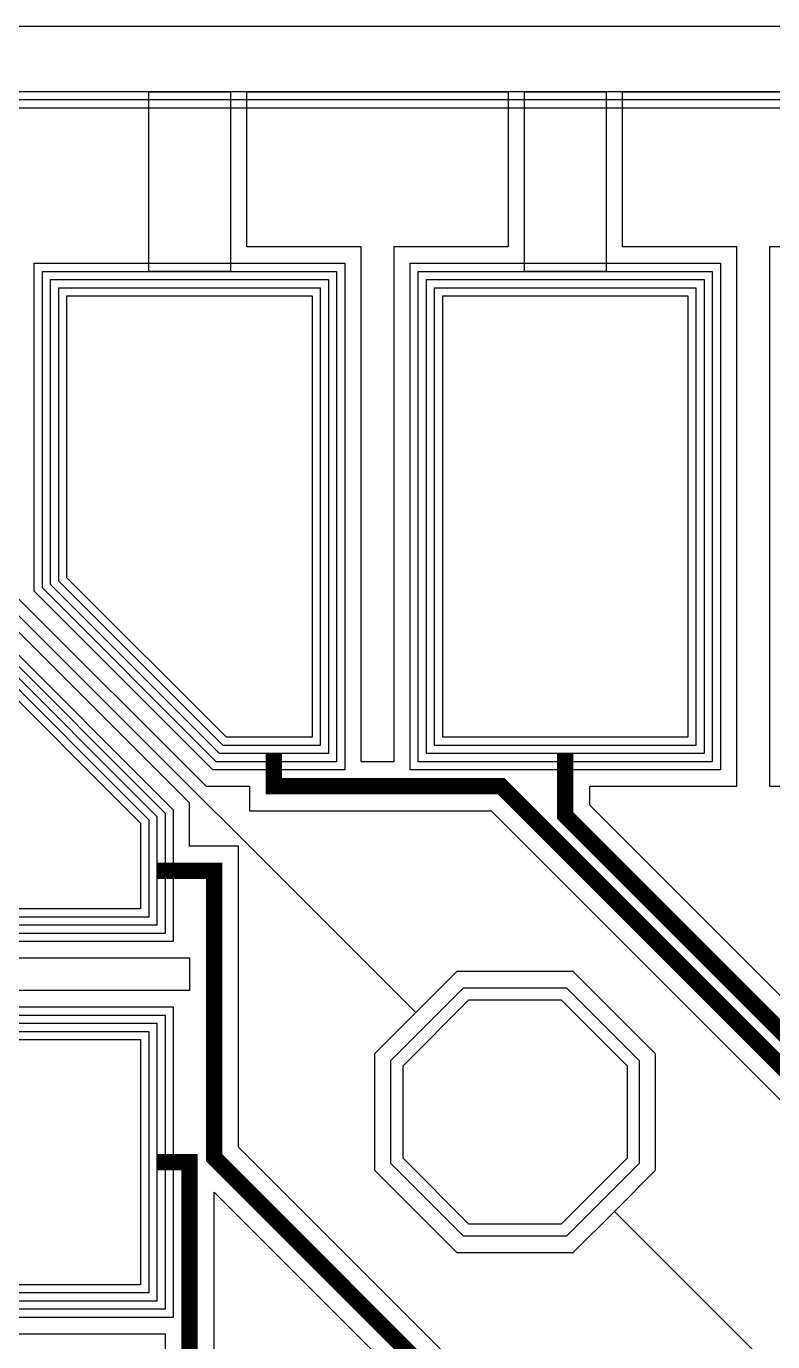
# Model space of a CAD drawing. Extents: x -87611 to 96139, y 77822 to 138139.
# Drawn here: x 6671 to 7128, y 84651 to 85456 of the extents above; entities that cross this region are included whole.
import ezdxf

# ---------------------------------------------------------------- set-up
doc = ezdxf.new("R2010")
doc.units = 0
doc.header["$MEASUREMENT"] = 0
doc.layers.get('0').update_dxf_attribs({"color": 6})
for name, color, linetype in [('L12D0 Etch', 190, 'Continuous'), ('L14D0 Au', 2, 'Continuous'), ('L15D0 PVIA', 7, 'Continuous'), ('L18D0 SU8', 7, 'Continuous'), ('L3D0 Base', 3, 'Continuous'), ('L4D0 Cntr', 1, 'Continuous'), ('L7D0 DE', 42, 'Continuous'), ('L8D0 Wire', 5, 'Continuous')]:
    doc.layers.add(name, color=color, linetype=linetype)

# ---------------------------------------------------------------- blocks, each defined once
blk = doc.blocks.new('_32TRCE200')
at = {"layer": 'L14D0 Au'}
for points in [[(-930, 1050), (-930, 1365), (-1000, 1365), (-1000, 1460), (-840, 1460), (-840, 1365), (-910, 1365), (-910, 1050)], [(680, 1050), (680, 1365), (610, 1365), (610, 1460), (770, 1460), (770, 1365), (700, 1365), (700, 1050)], [(910, 1035), (910, 1365), (840, 1365), (840, 1460), (1000, 1460), (1000, 1365), (930, 1365), (930, 1035)], [(-651.4, 651.4), (-774.89, 774.89), (-749.68, 800.09), (-749.68, 871.31), (-800.09, 921.71), (-871.31, 921.71), (-896.51, 896.51), (-1140, 1140), (-1140, 1150.18), (-1024.82, 1035), (-998.27, 1035), (-998.27, 1020), (-850.29, 1020), (-651.4, 821.1)], [(289.91, 523.26), (227.13, 586.04), (227.13, 630.18), (616.95, 1020), (786.65, 1020), (502.05, 735.39), (424.26, 813.17), (247.49, 636.4), (325.27, 558.61), (321.01, 554.35), (320.54, 552.03), (316.08, 556.49), (292.04, 532.45), (296.5, 527.99), (294.18, 527.52)]]:
    blk.add_lwpolyline(points, close=True, dxfattribs=at)
for points in [[(-502.05, 735.39), (-790, 1023.35), (-790, 1035), (-700, 1035), (-700, 1365), (-770, 1365), (-770, 1460), (-610, 1460)], [(-610, 1365), (-680, 1365), (-680, 1035), (-590, 1035)], [(601.04, 636.4), (523.26, 714.18), (814.08, 1005), (998.27, 1005), (998.27, 1035), (1024.82, 1035), (1140, 1150.18), (1140, 1140), (896.51, 896.51), (871.31, 921.71), (800.09, 921.71), (749.68, 871.31), (749.68, 800.09), (774.89, 774.89), (651.4, 651.4)]]:
    blk.add_lwpolyline(points, dxfattribs=at)
at = {"layer": 'L8D0 Wire', "const_width": 10}
for points in [[(-149.64, 212.13), (-212.13, 212.13), (-636.4, 636.4), (-636.4, 827.32), (-844.08, 1035), (-983.27, 1035), (-983.27, 1055)], [(-500.79, 712.92), (-805, 1017.13), (-805, 1055)], [(212.13, 573.91), (212.13, 636.4), (610.74, 1035), (805, 1035), (805, 1055)], [(500.79, 712.92), (807.87, 1020), (983.27, 1020), (983.27, 1055)]]:
    blk.add_lwpolyline(points, dxfattribs=at)
blk = doc.blocks.new('32PAD')
at = {"layer": 'L14D0 Au'}
blk.add_lwpolyline([(-80, 10), (-80, 290), (80, 290), (80, 10)], close=True, dxfattribs=at)
at = {"layer": 'L15D0 PVIA'}
blk.add_lwpolyline([(-75, 15), (-75, 285), (75, 285), (75, 15)], close=True, dxfattribs=at)
at = {"layer": 'L3D0 Base'}
for points in [[(-25, 300), (-25, 410), (25, 410), (25, 300)], [(-90, 0), (-90, 300), (90, 300), (90, 0)]]:
    blk.add_lwpolyline(points, close=True, dxfattribs=at)
at = {"layer": 'L4D0 Cntr'}
blk.add_lwpolyline([(-85, 5), (-85, 295), (85, 295), (85, 5)], close=True, dxfattribs=at)
at = {"layer": 'L8D0 Wire'}
blk.add_lwpolyline([(-95, -5), (-95, 305), (95, 305), (95, -5)], close=True, dxfattribs=at)
blk = doc.blocks.new('_32PADS')
at = {"layer": 'L14D0 Au'}
for points in [[(-1014.467, 1060), (-1115, 1160.533), (-1115, 1340), (-955, 1340), (-955, 1060)], [(-1340, 955), (-1340, 1115), (-1160.533, 1115), (-1060, 1014.467), (-1060, 955)]]:
    blk.add_lwpolyline(points, close=True, dxfattribs=at)
at = {"layer": 'L15D0 PVIA'}
for points in [[(-1012.396, 1065), (-1110, 1162.604), (-1110, 1335), (-960, 1335), (-960, 1065)], [(-1335, 960), (-1335, 1110), (-1162.604, 1110), (-1065, 1012.396), (-1065, 960)]]:
    blk.add_lwpolyline(points, close=True, dxfattribs=at)
at = {"layer": 'L3D0 Base'}
for points in [[(-1060, 1350), (-1060, 1460), (-1010, 1460), (-1010, 1350)], [(-1018.609, 1050), (-1125, 1156.391), (-1125, 1350), (-945, 1350), (-945, 1050)], [(-1350, 945), (-1350, 1125), (-1156.391, 1125), (-1050, 1018.609), (-1050, 945)]]:
    blk.add_lwpolyline(points, close=True, dxfattribs=at)
at = {"layer": 'L4D0 Cntr'}
for points in [[(-1016.538, 1055), (-1120, 1158.462), (-1120, 1345), (-950, 1345), (-950, 1055)], [(-1345, 950), (-1345, 1120), (-1158.462, 1120), (-1055, 1016.538), (-1055, 950)]]:
    blk.add_lwpolyline(points, close=True, dxfattribs=at)
at = {"layer": 'L8D0 Wire'}
for points in [[(-1020.68, 1045), (-1130, 1154.32), (-1130, 1355), (-940, 1355), (-940, 1045)], [(-1355, 940), (-1355, 1130), (-1154.32, 1130), (-1045, 1020.68), (-1045, 940)]]:
    blk.add_lwpolyline(points, close=True, dxfattribs=at)
blk.add_blockref('32PAD', (-805, 1050))
at = {"rotation": 90}
blk.add_blockref('32PAD', (-1050, 805), dxfattribs=at)
blk = doc.blocks.new('_SU8_POST')
at = {"layer": 'L18D0 SU8'}
blk.add_lwpolyline([(-28.5, -68.5), (-68.5, -28.5), (-68.5, 28.5), (-28.5, 68.5), (28.5, 68.5), (68.5, 28.5), (68.5, -28.5), (28.5, -68.5)], close=True, dxfattribs=at)
at = {"layer": 'L3D0 Base'}
blk.add_lwpolyline([(-31.5, -76), (-76, -31.5), (-76, 31.5), (-31.5, 76), (31.5, 76), (76, 31.5), (76, -31.5), (31.5, -76)], close=True, dxfattribs=at)
blk = doc.blocks.new('$32_200_C')
at = {"layer": 'L12D0 Etch'}
blk.add_lwpolyline([(0, 0), (0, 2950), (50, 2950), (50, 50), (2950, 50), (2950, 2950), (0, 2950), (0, 3000), (3000, 3000), (3000, 0)], close=True, dxfattribs=at)
at = {"layer": 'L3D0 Base'}
blk.add_lwpolyline([(0, 0), (0, 2960), (40, 2960), (40, 40), (2960, 40), (2960, 2960), (0, 2960), (0, 3000), (3000, 3000), (3000, 0)], close=True, dxfattribs=at)
at = {"layer": 'L4D0 Cntr'}
blk.add_lwpolyline([(0, 0), (0, 2955), (45, 2955), (45, 45), (2955, 45), (2955, 2955), (0, 2955), (0, 3000), (3000, 3000), (3000, 0)], close=True, dxfattribs=at)
at = {"layer": 'L7D0 DE'}
blk.add_lwpolyline([(0, 0), (0, 2960), (40, 2960), (40, 40), (2960, 40), (2960, 2960), (0, 2960), (0, 3000), (3000, 3000), (3000, 0)], close=True, dxfattribs=at)
for name in ['_32PADS', '_32TRCE200']:
    blk.add_blockref(name, (1500, 1500))
for name, p, rotation in [('_32TRCE200', (1500, 1500), 90), ('_SU8_POST', (664.302, 2335.698), 45)]:
    blk.add_blockref(name, p, dxfattribs=dict(rotation=rotation))

msp = doc.modelspace()

# ---------------------------------------------------------------- block references
at = {"linetype": 'Continuous'}
msp.add_blockref('$32_200_C', (6305.99, 82456.24), dxfattribs=at)

doc.saveas('drawing.dxf')
